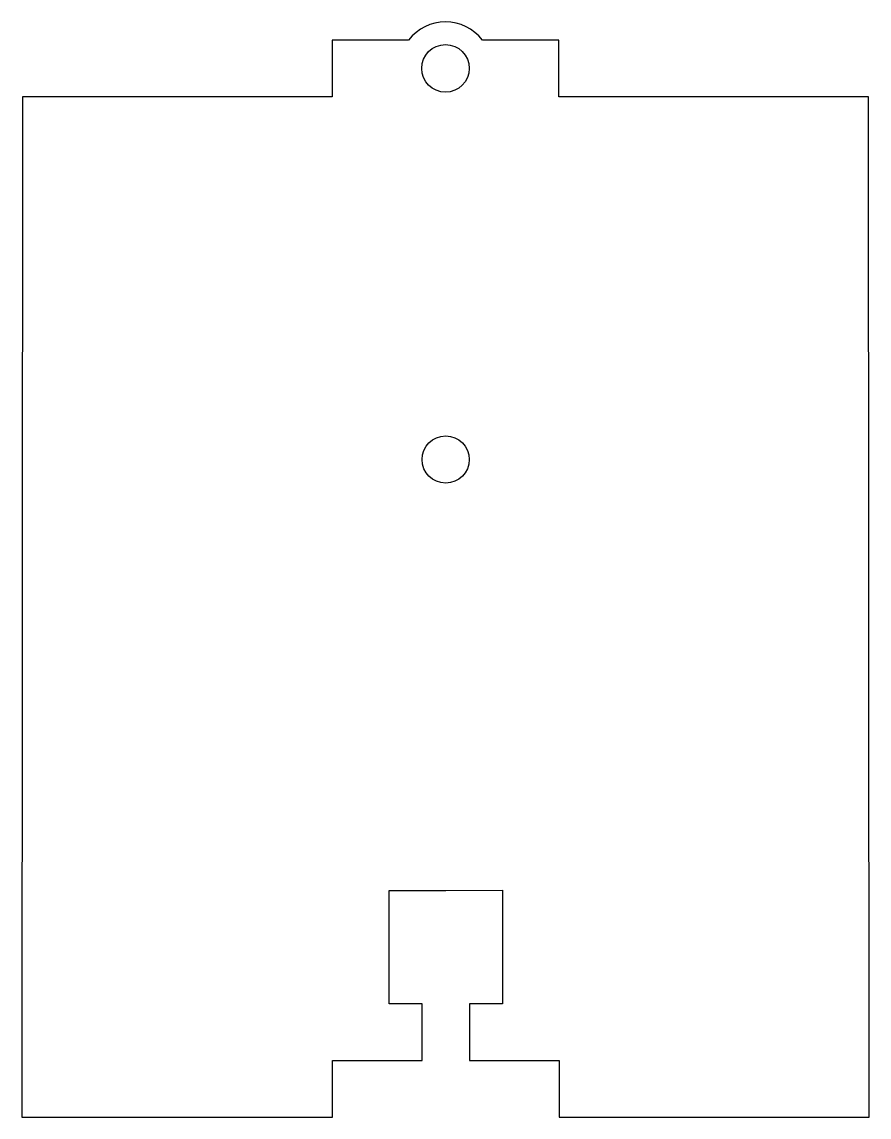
# Model space of a CAD drawing. Header units: millimetres. Extents: x -37.3 to 37.4, y -47.5 to 49.1.
import ezdxf

# ---------------------------------------------------------------- set-up
doc = ezdxf.new("R2010")
doc.units = ezdxf.units.MM

msp = doc.modelspace()

# ---------------------------------------------------------------- linework, layer by layer
at = {"color": 7, "linetype": 'Continuous', "lineweight": 25}
for p, q in [((-9.971, 47.5), (-9.971, 42.5)), ((-3.22, 47.5), (-9.971, 47.5)), ((10.029, 47.5), (3.279, 47.5)), ((10.029, 42.5), (10.029, 47.5)), ((-37.27, 42.5), (-37.326, -47.5)), ((-9.971, 42.5), (-37.27, 42.5)), ((37.329, 42.5), (10.029, 42.5)), ((37.385, -47.5), (37.329, 42.5)), ((-4.941, -27.5), (0.054, -27.5)), ((-4.941, -37.5), (-4.941, -27.5)), ((0.054, -27.5), (5.049, -27.497)), ((5.049, -27.497), (5.056, -37.497)), ((-2.041, -37.5), (-4.941, -37.5)), ((-2.041, -42.5), (-2.041, -37.5)), ((5.056, -37.497), (2.156, -37.499)), ((2.156, -37.499), (2.156, -42.5)), ((-9.941, -42.5), (-2.041, -42.5)), ((-9.941, -47.5), (-9.941, -42.5)), ((2.156, -42.5), (10.059, -42.5)), ((10.059, -42.5), (10.059, -47.5)), ((-37.326, -47.5), (-9.941, -47.5)), ((10.059, -47.5), (37.385, -47.5))]:
    msp.add_line(p, q, dxfattribs=at)
for centre, radius in [((0.029, 45), 2.1), ((0.046, 10.5), 2.082)]:
    msp.add_circle(centre, radius, dxfattribs=at)
msp.add_arc((0.029, 45), 4.1, 37.57187, 142.42813, dxfattribs=at)

doc.saveas('drawing.dxf')
